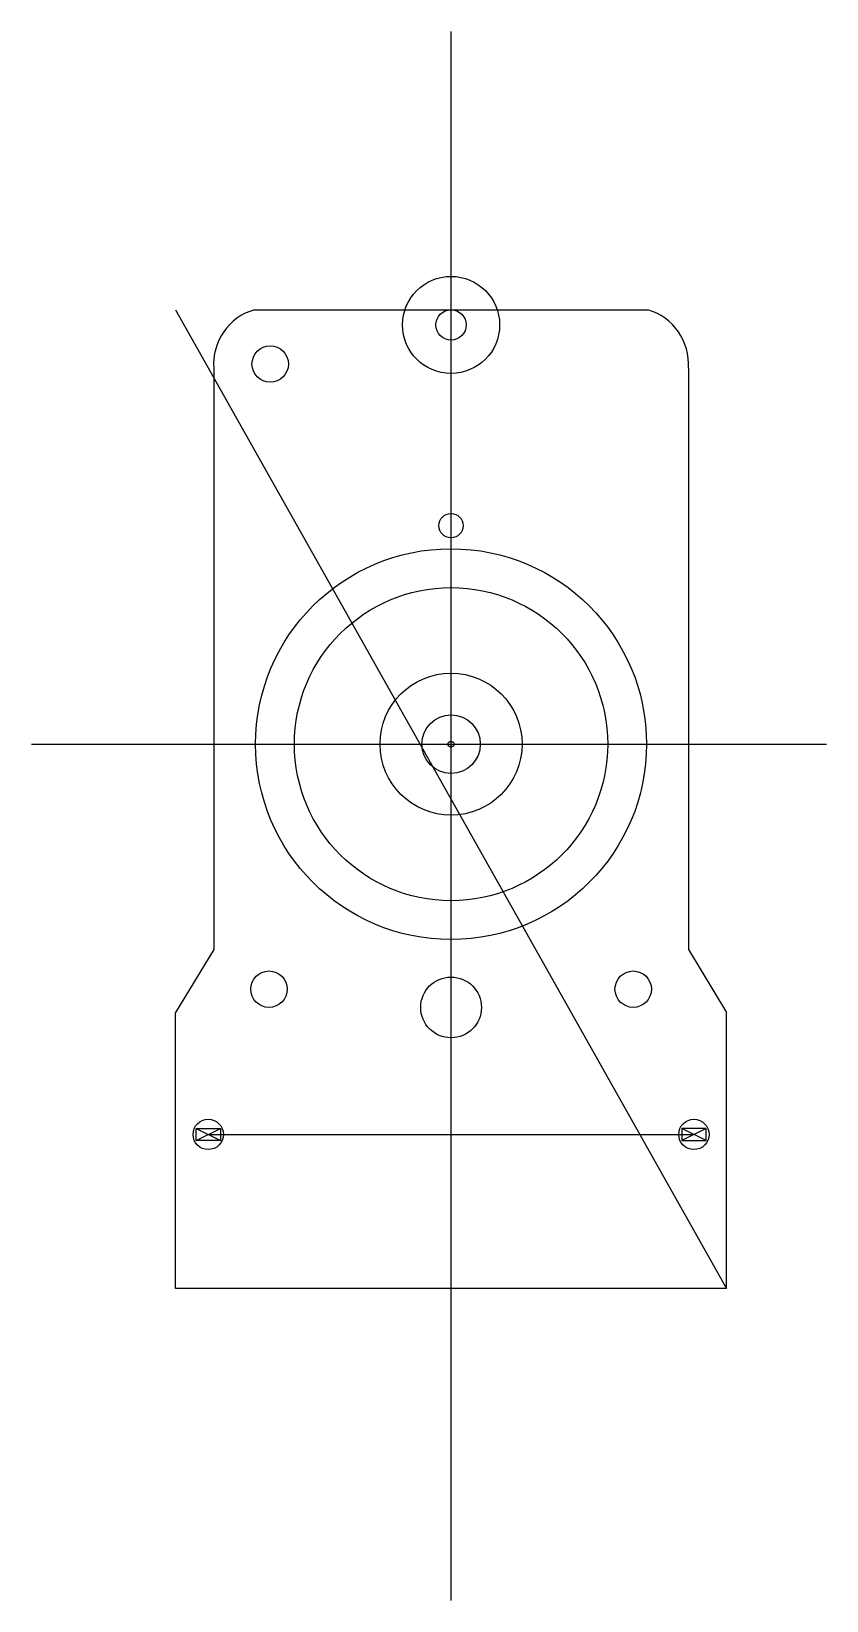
# Model space of a CAD drawing. Header units: millimetres. Extents: x -17.3 to 15.5, y -35.3 to 29.4.
import ezdxf

# ---------------------------------------------------------------- set-up
doc = ezdxf.new("R2010")
doc.units = ezdxf.units.MM
doc.layers.get('0').update_dxf_attribs({"linetype": 'CONTINUOUS'})

msp = doc.modelspace()

# ---------------------------------------------------------------- linework, layer by layer
for p, q in [((0, -35.284), (0, 29.364)), ((-11.342, 17.896), (11.342, -22.43)), ((-8.099, 17.896), (8.099, 17.896)), ((-2.759, 17.896), (3.3, 17.896)), ((-9.771, 15.483), (-9.771, -8.461)), ((9.771, 15.483), (9.771, -8.461)), ((-17.281, 0), (15.464, 0)), ((-9.771, -8.461), (-11.342, -11.056)), ((9.771, -8.461), (11.342, -11.056)), ((-11.342, -22.43), (-11.342, -11.056)), ((11.342, -22.43), (11.342, -11.056)), ((-10.5, -15.83), (-9.5, -15.83)), ((-10.5, -16.33), (-10.5, -15.83)), ((-10.5, -15.83), (-9.5, -16.33)), ((-10.5, -16.33), (-9.5, -15.83)), ((-10, -16.08), (10, -16.08)), ((-9.5, -15.83), (-9.5, -16.33)), ((10.5, -15.83), (9.5, -15.83)), ((10.5, -16.33), (9.5, -15.83)), ((10.5, -15.83), (9.5, -16.33)), ((9.5, -15.83), (9.5, -16.33)), ((10.5, -16.33), (10.5, -15.83)), ((-9.5, -16.33), (-10.5, -16.33)), ((9.5, -16.33), (10.5, -16.33)), ((11.342, -22.43), (-11.342, -22.43))]:
    msp.add_line(p, q)
for centre, radius in [((0, 17.271), 2), ((0, 17.271), 0.625), ((-7.447, 15.659), 0.75), ((0, 9), 0.5), ((0, 0), 8.05), ((0, 0), 6.45), ((0, 0), 2.925), ((0, 0), 1.204), ((0, 0), 0.125), ((-7.5, -10.095), 0.75), ((0, -10.845), 1.25), ((7.5, -10.095), 0.75), ((-10, -16.08), 0.625), ((10, -16.08), 0.625)]:
    msp.add_circle(centre, radius)
for centre, start, end in [((-7.447, 15.659), 106.24736, 184.3193), ((7.447, 15.659), -4.3193, 73.75264)]:
    msp.add_arc(centre, 2.33, start, end)

doc.saveas('drawing.dxf')
